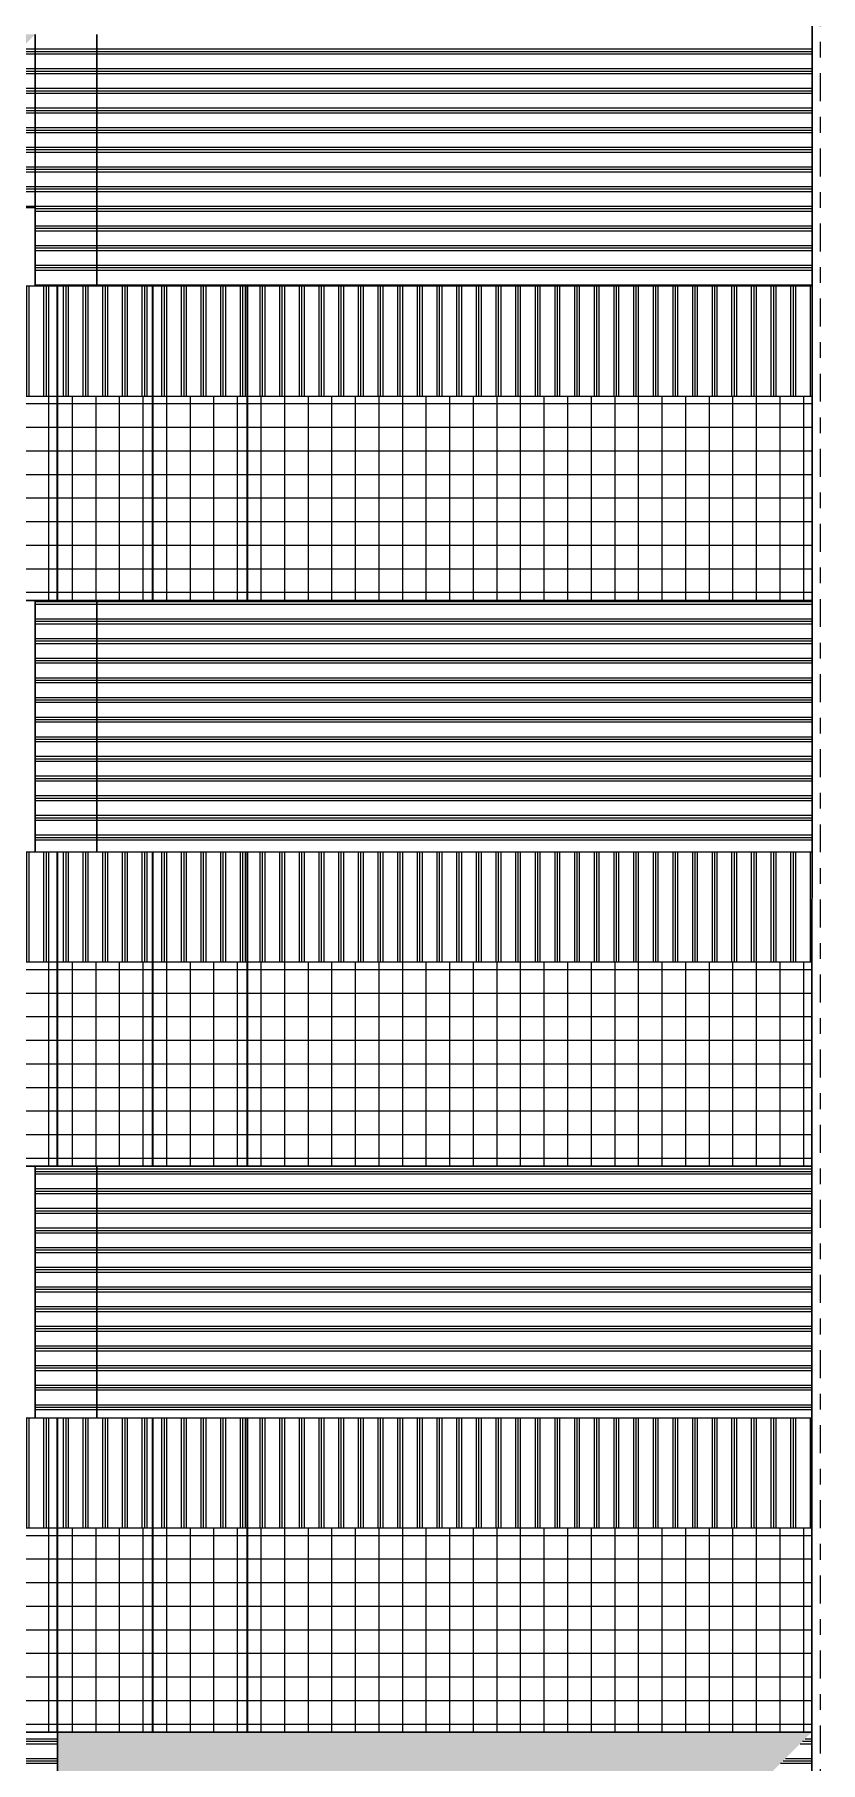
# Model space of a CAD drawing. Header units: metres. Extents: x 236 to 355, y 67 to 475.
# Drawn here: x 289.49 to 294.48, y 266.66 to 277.65 of the extents above; entities that cross this region are included whole.
import ezdxf

# ---------------------------------------------------------------- set-up
doc = ezdxf.new("R2010")
doc.units = ezdxf.units.M
doc.header["$LTSCALE"] = 0.007
doc.header["$MEASUREMENT"] = 0
doc.linetypes.add('DASHDOTX2', pattern=[50.8, 25.4, -12.7, 0, -12.7])
for name, color, linetype, lineweight in [('decoration', 251, 'Continuous', 18), ('stair', 20, 'Continuous', 15), ('walll', 7, 'Continuous', 30)]:
    doc.layers.add(name, color=color, linetype=linetype, lineweight=lineweight)
pattern_1 = [(90, (-55.4239, -81.84942), (-0.125, 8e-18), []), (90, (-55.43952, -81.84942), (-0.125, 8e-18), []), (90, (-55.45515, -81.84942), (-0.125, 8e-18), [])]
pattern_2 = [(0, (-55.4239, -81.84942), (0, 0.15), []), (90, (-55.4239, -81.84942), (-0.15, 9e-18), [])]
pattern_3 = [(0, (-55.4239, -81.84942), (0, 0.125), []), (0, (-55.4239, -81.83379), (0, 0.125), []), (0, (-55.4239, -81.81817), (0, 0.125), [])]

msp = doc.modelspace()

# ---------------------------------------------------------------- hatches: boundary and pattern name
at = {"layer": 'decoration', "lineweight": 0, "true_color": 0x6c0707}
h = msp.add_hatch(dxfattribs=at)
h.set_pattern_fill('PLAST', color=16, scale=0.5, style=0)
h.set_pattern_definition(pattern_3)
h.paths.add_polyline_path([(289.489, 276.549), (289.489, 277.649), (288.782, 276.941), (288.087, 276.941), (288.087, 276.049), (288.389, 276.049), (288.389, 276.549)])
h = msp.add_hatch(dxfattribs=at)
h.set_pattern_fill('PLAST', color=16, scale=0.5, style=0)
h.set_pattern_definition(pattern_3)
h.paths.add_polyline_path([(289.489, 276.049), (289.882, 276.049), (289.882, 277.649), (289.489, 277.649)])
h = msp.add_hatch(dxfattribs=at)
h.set_pattern_fill('PLAST', color=16, scale=0.5, style=0)
h.set_pattern_definition(pattern_3)
h.paths.add_polyline_path([(294.429, 276.049), (294.43, 277.649), (289.882, 277.649), (289.882, 276.049)])
at = {"layer": 'decoration', "lineweight": 0}
h = msp.add_hatch(dxfattribs=at)
h.set_pattern_fill('PLAST', color=256, scale=0.5, angle=90, style=0)
h.set_pattern_definition(pattern_1)
h.paths.add_polyline_path([(289.632, 275.349), (289.632, 276.049), (283.532, 276.049), (283.532, 275.349)])
h = msp.add_hatch(dxfattribs=at)
h.set_pattern_fill('PLAST', color=256, scale=0.5, angle=90, style=0)
h.set_pattern_definition(pattern_1)
h.paths.add_polyline_path([(290.238, 275.349), (290.238, 276.049), (289.632, 276.049), (289.632, 275.349)])
h = msp.add_hatch(dxfattribs=at)
h.set_pattern_fill('PLAST', color=256, scale=0.5, angle=90, style=0)
h.set_pattern_definition(pattern_1)
h.paths.add_polyline_path([(290.238, 275.349), (290.84, 275.349), (290.84, 276.049), (290.238, 276.049)])
h = msp.add_hatch(dxfattribs=at)
h.set_pattern_fill('PLAST', color=256, scale=0.5, angle=90, style=0)
h.set_pattern_definition(pattern_1)
h.paths.add_polyline_path([(290.84, 276.049), (290.84, 275.349), (294.429, 275.349), (294.429, 276.049)])
h = msp.add_hatch(dxfattribs=at)
h.set_pattern_fill('NET,_O', color=256, scale=1.2)
h.set_pattern_definition(pattern_2)
h.paths.add_polyline_path([(283.532, 275.349), (283.532, 274.049), (289.632, 274.049), (289.632, 275.349)])
h = msp.add_hatch(dxfattribs=at)
h.set_pattern_fill('NET,_O', color=256, scale=1.2)
h.set_pattern_definition(pattern_2)
h.paths.add_polyline_path([(290.238, 275.349), (289.632, 275.349), (289.632, 274.049), (290.238, 274.049)])
h = msp.add_hatch(dxfattribs=at)
h.set_pattern_fill('NET,_O', color=256, scale=1.2)
h.set_pattern_definition(pattern_2)
h.paths.add_polyline_path([(290.84, 275.349), (290.238, 275.349), (290.238, 274.049), (290.84, 274.049)])
h = msp.add_hatch(dxfattribs=at)
h.set_pattern_fill('NET,_O', color=256, scale=1.2)
h.set_pattern_definition(pattern_2)
h.paths.add_polyline_path([(294.429, 274.049), (294.429, 275.349), (290.84, 275.349), (290.84, 274.049)])
at = {"layer": 'decoration', "lineweight": 0, "true_color": 0x6c0707}
h = msp.add_hatch(dxfattribs=at)
h.set_pattern_fill('PLAST', color=16, scale=0.5, style=0)
h.set_pattern_definition(pattern_3)
h.paths.add_polyline_path([(289.882, 274.049), (289.489, 274.049), (289.489, 272.449), (289.882, 272.449)])
h = msp.add_hatch(dxfattribs=at)
h.set_pattern_fill('PLAST', color=16, scale=0.5, style=0)
h.set_pattern_definition(pattern_3)
h.paths.add_polyline_path([(294.428, 272.449), (294.429, 274.049), (289.882, 274.049), (289.882, 272.449)])
at = {"layer": 'decoration', "lineweight": 0}
h = msp.add_hatch(dxfattribs=at)
h.set_pattern_fill('PLAST', color=256, scale=0.5, angle=90, style=0)
h.set_pattern_definition(pattern_1)
h.paths.add_polyline_path([(289.632, 271.749), (289.632, 272.449), (288.082, 272.449), (288.082, 272.449), (285.882, 272.449), (283.532, 272.449), (283.532, 271.749)])
h = msp.add_hatch(dxfattribs=at)
h.set_pattern_fill('PLAST', color=256, scale=0.5, angle=90, style=0)
h.set_pattern_definition(pattern_1)
h.paths.add_polyline_path([(289.632, 271.749), (290.238, 271.749), (290.238, 272.449), (289.632, 272.449)])
h = msp.add_hatch(dxfattribs=at)
h.set_pattern_fill('PLAST', color=256, scale=0.5, angle=90, style=0)
h.set_pattern_definition(pattern_1)
h.paths.add_polyline_path([(290.84, 271.749), (290.84, 272.449), (290.238, 272.449), (290.238, 271.749)])
h = msp.add_hatch(dxfattribs=at)
h.set_pattern_fill('PLAST', color=256, scale=0.5, angle=90, style=0)
h.set_pattern_definition(pattern_1)
h.paths.add_polyline_path([(294.428, 271.749), (294.428, 272.449), (290.84, 272.449), (290.84, 271.749)])
h = msp.add_hatch(dxfattribs=at)
h.set_pattern_fill('NET,_O', color=256, scale=1.2)
h.set_pattern_definition(pattern_2)
h.paths.add_polyline_path([(283.532, 271.749), (283.532, 270.449), (289.632, 270.449), (289.632, 271.749)])
h = msp.add_hatch(dxfattribs=at)
h.set_pattern_fill('NET,_O', color=256, scale=1.2)
h.set_pattern_definition(pattern_2)
h.paths.add_polyline_path([(290.238, 271.749), (289.632, 271.749), (289.632, 270.449), (290.238, 270.449)])
h = msp.add_hatch(dxfattribs=at)
h.set_pattern_fill('NET,_O', color=256, scale=1.2)
h.set_pattern_definition(pattern_2)
h.paths.add_polyline_path([(290.84, 271.749), (290.238, 271.749), (290.238, 270.449), (290.84, 270.449)])
h = msp.add_hatch(dxfattribs=at)
h.set_pattern_fill('NET,_O', color=256, scale=1.2)
h.set_pattern_definition(pattern_2)
h.paths.add_polyline_path([(290.84, 271.749), (290.84, 270.449), (294.428, 270.449), (294.428, 271.749)])
at = {"layer": 'decoration', "lineweight": 0, "true_color": 0x6c0707}
h = msp.add_hatch(dxfattribs=at)
h.set_pattern_fill('PLAST', color=16, scale=0.5, style=0)
h.set_pattern_definition(pattern_3)
h.paths.add_polyline_path([(289.882, 270.449), (289.489, 270.449), (289.489, 268.849), (289.882, 268.849)])
h = msp.add_hatch(dxfattribs=at)
h.set_pattern_fill('PLAST', color=16, scale=0.5, style=0)
h.set_pattern_definition(pattern_3)
h.paths.add_polyline_path([(294.427, 268.849), (294.428, 270.449), (289.882, 270.449), (289.882, 268.849)])
at = {"layer": 'decoration', "lineweight": 0}
h = msp.add_hatch(dxfattribs=at)
h.set_pattern_fill('PLAST', color=256, scale=0.5, angle=90, style=0)
h.set_pattern_definition(pattern_1)
h.paths.add_polyline_path([(289.632, 268.149), (289.632, 268.849), (288.082, 268.849), (288.082, 268.849), (285.882, 268.849), (283.532, 268.849), (283.532, 268.149)])
h = msp.add_hatch(dxfattribs=at)
h.set_pattern_fill('PLAST', color=256, scale=0.5, angle=90, style=0)
h.set_pattern_definition(pattern_1)
h.paths.add_polyline_path([(290.238, 268.849), (289.632, 268.849), (289.632, 268.149), (290.238, 268.149)])
h = msp.add_hatch(dxfattribs=at)
h.set_pattern_fill('PLAST', color=256, scale=0.5, angle=90, style=0)
h.set_pattern_definition(pattern_1)
h.paths.add_polyline_path([(290.84, 268.149), (290.84, 268.849), (290.238, 268.849), (290.238, 268.149)])
h = msp.add_hatch(dxfattribs=at)
h.set_pattern_fill('PLAST', color=256, scale=0.5, angle=90, style=0)
h.set_pattern_definition(pattern_1)
h.paths.add_polyline_path([(294.427, 268.149), (294.427, 268.849), (290.84, 268.849), (290.84, 268.149)])
h = msp.add_hatch(dxfattribs=at)
h.set_pattern_fill('NET,_O', color=256, scale=1.2)
h.set_pattern_definition(pattern_2)
h.paths.add_polyline_path([(289.632, 266.849), (289.632, 268.149), (283.532, 268.149), (283.532, 266.849)])
h = msp.add_hatch(dxfattribs=at)
h.set_pattern_fill('NET,_O', color=256, scale=1.2)
h.set_pattern_definition(pattern_2)
h.paths.add_polyline_path([(290.238, 268.149), (289.632, 268.149), (289.632, 266.849), (290.238, 266.849)])
h = msp.add_hatch(dxfattribs=at)
h.set_pattern_fill('NET,_O', color=256, scale=1.2)
h.set_pattern_definition(pattern_2)
h.paths.add_polyline_path([(290.84, 268.149), (290.238, 268.149), (290.238, 266.849), (290.84, 266.849)])
h = msp.add_hatch(dxfattribs=at)
h.set_pattern_fill('NET,_O', color=256, scale=1.2)
h.set_pattern_definition(pattern_2)
h.paths.add_polyline_path([(290.84, 268.149), (290.84, 266.849), (294.427, 266.849), (294.427, 268.149)])
at = {"layer": 'decoration', "lineweight": 0, "true_color": 0x6c0707}
h = msp.add_hatch(dxfattribs=at)
h.set_pattern_fill('PLAST', color=16, scale=0.5, style=0)
h.set_pattern_definition(pattern_3)
h.paths.add_polyline_path([(283.532, 266.849), (283.532, 266.346), (283.732, 266.346), (283.732, 263.846), (289.632, 263.846), (289.632, 266.849)])
h = msp.add_hatch(dxfattribs=at)
h.set_pattern_fill('PLAST', color=16, scale=0.5, style=0)
h.set_pattern_definition(pattern_3)
h.paths.add_polyline_path([(290.882, 263.846), (294.226, 263.846), (294.226, 266.346), (294.426, 266.346), (294.427, 266.849), (293.719, 266.141), (289.882, 266.141), (289.882, 266.046), (290.882, 266.046)])
at = {"layer": 'walll', "true_color": 0x1e6f63}
for points in [[(283.532, 277.649), (283.532, 276.941), (288.782, 276.941), (289.489, 277.649)], [(293.719, 266.141), (294.427, 266.849), (289.632, 266.849), (289.632, 266.141)]]:
    msp.add_hatch(color=126, dxfattribs=at).paths.add_polyline_path(points)

# ---------------------------------------------------------------- linework, layer by layer
at = {"layer": 'decoration'}
for p, q in [((283.532, 276.049), (294.427, 276.049)), ((283.532, 275.349), (294.428, 275.349)), ((283.532, 272.449), (294.427, 272.449)), ((283.532, 271.749), (294.428, 271.749)), ((283.532, 268.849), (294.427, 268.849)), ((283.532, 268.149), (294.428, 268.149))]:
    msp.add_line(p, q, dxfattribs=at)
at = {"layer": 'stair', "linetype": 'DASHDOTX2'}
msp.add_line((294.482, 263.846), (294.482, 285.15), dxfattribs=at)
at = {"layer": 'stair', "lineweight": 35}
for p, q in [((289.632, 274.049), (289.632, 276.049)), ((290.238, 274.049), (290.238, 276.049)), ((290.84, 274.049), (290.84, 276.049)), ((289.632, 270.449), (289.632, 272.449)), ((290.238, 270.449), (290.238, 272.449)), ((290.84, 270.449), (290.84, 272.449)), ((289.632, 266.849), (289.632, 268.849)), ((290.238, 266.849), (290.238, 268.849)), ((290.84, 266.849), (290.84, 268.849))]:
    msp.add_line(p, q, dxfattribs=at)
at = {"layer": 'stair'}
msp.add_lwpolyline([(288.389, 276.049), (288.389, 276.549), (289.489, 276.549), (289.489, 276.049)], dxfattribs=at)
at = {"layer": 'walll'}
for p, q in [((294.431, 282.649), (294.426, 263.846)), ((289.489, 276.049), (289.489, 277.649)), ((289.882, 276.049), (289.882, 277.649)), ((283.532, 274.049), (294.426, 274.049)), ((283.532, 274.049), (294.426, 274.049)), ((289.489, 274.049), (289.489, 272.449)), ((289.882, 272.449), (289.882, 274.049)), ((289.882, 274.049), (289.882, 272.449)), ((283.532, 270.449), (294.422, 270.449)), ((289.489, 270.449), (289.489, 268.849)), ((289.882, 268.849), (289.882, 270.449)), ((289.882, 270.449), (289.882, 268.849)), ((283.532, 266.849), (294.427, 266.849)), ((289.632, 266.849), (289.632, 263.846))]:
    msp.add_line(p, q, dxfattribs=at)

doc.saveas('drawing.dxf')
